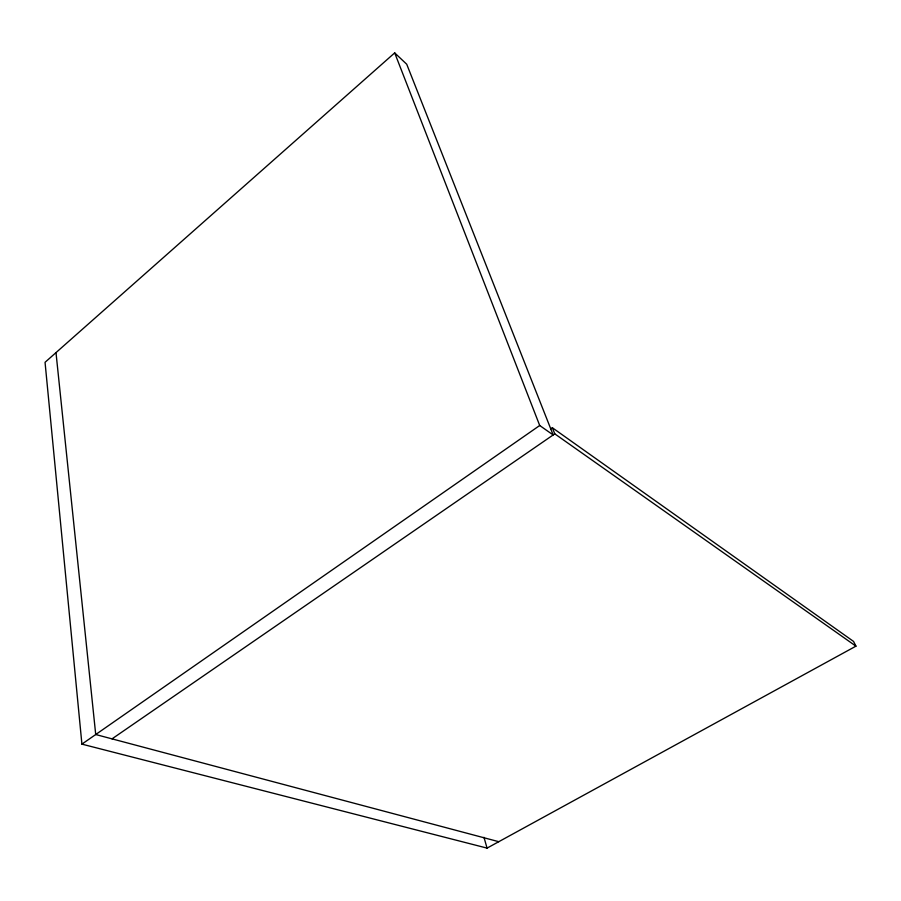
<?xml version="1.0" encoding="UTF-8"?>
<svg xmlns="http://www.w3.org/2000/svg" width="901" height="901" viewBox="0 0 901 901"><rect width="100%" height="100%" fill="white"/><g stroke="black" fill="none" stroke-linecap="round" stroke-linejoin="round"><path stroke-width="1.35" d="M394.694 52.889L539.71 425.509L553.158 434.958L406.723 64.241L394.694 52.889L45.05 362.303L81.912 744.136L487.058 848.111L855.95 646.152L853.54 641.422L552.358 427.75L550.748 428.865M81.912 744.136L539.71 425.509M112.028 738.865L554.779 433.843L855.95 646.152M498.771 841.692L95.72 734.529L55.997 352.618M552.358 427.75L554.779 433.843M483.972 837.311L487.058 848.111"/></g></svg>
